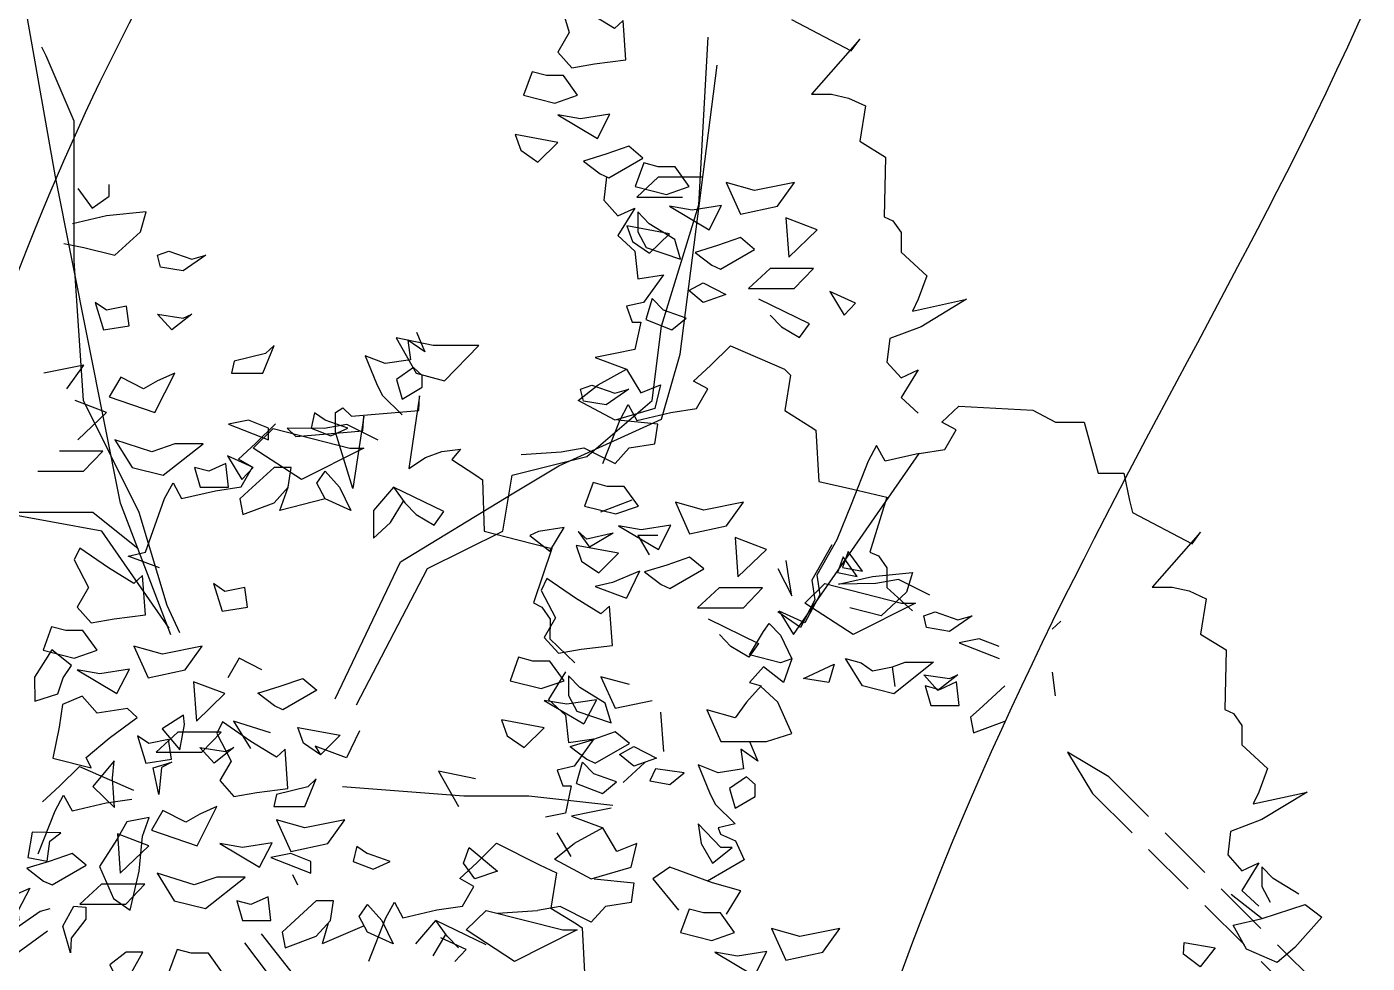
# Model space of a CAD drawing. Header units: metres. Extents: x 10 to 239, y 2 to 253.
# Drawn here: x 28.62 to 34.36, y 40.33 to 44.35 of the extents above; entities that cross this region are included whole.
import ezdxf

# ---------------------------------------------------------------- set-up
doc = ezdxf.new("R2010")
doc.units = ezdxf.units.M
doc.header["$MEASUREMENT"] = 0
doc.linetypes.add('ACAD_ISO02W100', pattern=[15, 12, -3])
for name, color, linetype in [('1', 7, 'Continuous'), ('1gris', 254, 'Continuous'), ('cot200', 9, 'Continuous')]:
    doc.layers.add(name, color=color, linetype=linetype)
doc.layers.add('bloques ARBOLES', color=7, linetype='Continuous', true_color=0xb8d897)

# ---------------------------------------------------------------- blocks, each defined once
blk = doc.blocks.new('ARBOL22')
for points in [[(-0.0949, 0.3639), (-0.2008, 0.6417), (-0.3384, 1.3293), (-0.3973, 1.6633), (-0.3973, 1.9973)], [(0.8453, 1.8594), (0.8394, 1.9008), (0.794, 1.8588), (0.764, 1.7842), (0.722, 1.7097), (0.7444, 1.6342), (0.7205, 1.5928), (0.7505, 1.5596), (0.7984, 1.568), (0.8643, 1.5762), (0.8582, 1.6591), (0.8402, 1.6424), (0.7864, 1.6755)], [(1.2136, 1.6613), (1.3393, 1.5951), (1.3574, 1.62), (1.2555, 1.504), (1.2975, 1.504), (1.3334, 1.4958), (1.3693, 1.4791), (1.3574, 1.4047), (1.4113, 1.3714), (1.4085, 1.2454), (1.4267, 1.2372), (1.4446, 1.2123), (1.4446, 1.171), (1.4985, 1.1212), (1.4805, 1.0715), (1.4685, 1.0466), (1.5823, 1.0715), (1.4864, 1.0135), (1.4206, 0.9886), (1.4146, 0.9391), (1.4446, 0.906), (1.4805, 0.9224), (1.4446, 0.8645), (1.4805, 0.8314)], [(0.2961, 0.2167), (0.4461, 0.5042), (0.6051, 0.5828), (0.6248, 0.7006), (0.782, 0.7399), (0.9196, 0.8578), (0.9393, 1.015), (1.0179, 1.2704), (1.0375, 1.624)], [(-0.0758, 0.3679), (-0.1025, 0.4256), (-0.1615, 0.6221), (-0.2794, 0.8578), (-0.299, 1.1525), (-0.299, 1.4472), (-0.358, 1.5847), (-0.3671, 1.6028)], [(0.2513, 0.2291), (0.3889, 0.5182), (0.6248, 0.6613), (0.7231, 0.7203), (0.9393, 0.8185), (0.9786, 0.956), (1.0565, 1.565)], [(0.8234, 1.3299), (0.8175, 1.2803), (0.8475, 1.2472), (0.8834, 1.2637), (0.8475, 1.2057), (0.8834, 1.1726), (0.8893, 1.1146), (0.9432, 1.1229), (0.9013, 1.0649), (0.8654, 1.0567), (0.8773, 1.0235), (0.8954, 1.0235), (0.8834, 0.9656), (0.8414, 0.9573), (0.7996, 0.9489), (0.8654, 0.9241), (0.8954, 0.8745), (0.9372, 0.891), (0.9252, 0.8414), (0.8414, 0.8165), (0.7636, 0.8578), (0.8055, 0.891), (0.8654, 0.9241)], [(1.0241, 1.3291), (0.9326, 1.3291), (0.887, 1.287), (0.9835, 1.287)], [(-0.2907, 1.3052), (-0.2607, 1.2637)], [(-0.2248, 1.2886), (-0.2248, 1.3134)], [(-0.2607, 1.2637), (-0.2248, 1.2886)], [(-0.2307, 1.2472), (-0.3025, 1.2306)], [(-0.1469, 1.2555), (-0.2307, 1.2472)], [(-0.1589, 1.214), (-0.1469, 1.2555)], [(-0.3206, 1.1892), (-0.2786, 1.1808)], [(-0.2127, 1.1644), (-0.1589, 1.214)], [(-0.1641, 0.5456), (-0.2597, 0.6221), (-0.4563, 0.6221), (-0.5546, 0.7989), (-0.6332, 1.0346), (-0.6725, 1.1721)], [(-0.2786, 1.1808), (-0.2127, 1.1644)], [(-0.1228, 1.1644), (-0.0989, 1.1726)], [(-0.1169, 1.1395), (-0.1228, 1.1644)], [(-0.0989, 1.1726), (-0.051, 1.156)], [(-0.021, 1.1644), (-0.069, 1.1313)], [(-0.051, 1.156), (-0.021, 1.1644)], [(-0.069, 1.1313), (-0.1169, 1.1395)], [(1.3483, 1.0632), (1.2944, 1.0879), (1.3244, 1.0383)], [(-0.0985, 0.3784), (-0.2401, 0.5828), (-0.4563, 0.6221), (-0.6332, 0.8382), (-0.7511, 1.0543)], [(-0.2307, 1.0484), (-0.2547, 1.0649)], [(-0.2547, 1.0649), (-0.2366, 1.0069)], [(-0.1887, 1.0567), (-0.2307, 1.0484)], [(-0.1828, 1.0153), (-0.1887, 1.0567)], [(1.1686, 1.0383), (1.1926, 1.0134), (1.2304, 0.991), (1.2511, 1.0198), (1.1447, 1.0714)], [(1.3244, 1.0383), (1.3483, 1.0632)], [(-0.1228, 1.04), (-0.069, 1.0318)], [(-0.093, 1.0069), (-0.1228, 1.04)], [(-0.051, 1.04), (-0.093, 1.0069)], [(-0.069, 1.0318), (-0.051, 1.04)], [(-0.2366, 1.0069), (-0.1828, 1.0153)], [(0.4226, 1.002), (0.4405, 0.9606), (0.4046, 0.9855), (0.4105, 0.944), (0.3567, 0.9358), (0.3148, 0.9522), (0.3387, 0.8942), (0.3507, 0.8695), (0.3926, 0.828)], [(0.8154, 0.7251), (0.8513, 0.8162), (0.8692, 0.8493), (0.8872, 0.8162), (0.959, 0.8328), (1.013, 0.841), (1.0369, 0.8824), (1.0069, 0.899), (1.0428, 0.9321), (1.0848, 0.9736), (1.1987, 0.9239), (1.2109, 0.9113), (1.199, 0.8369), (1.2529, 0.8036), (1.2649, 0.7953), (1.2708, 0.6876), (1.3426, 0.6712), (1.4146, 0.6545), (1.3785, 0.5386), (1.3967, 0.5303), (1.4146, 0.5055), (1.4146, 0.4641), (1.4685, 0.4144)], [(-0.2786, 0.9325), (-0.3625, 0.9158)], [(-0.3145, 0.8827), (-0.2786, 0.9325)], [(-0.2007, 0.9076), (-0.2248, 0.8661)], [(-0.1528, 0.8827), (-0.2007, 0.9076)], [(-0.1289, 0.833), (-0.0869, 0.9158)], [(-0.0869, 0.9158), (-0.1228, 0.8994)], [(-0.1228, 0.8994), (-0.1528, 0.8827)], [(-0.2307, 0.833), (-0.2966, 0.8578)], [(-0.2248, 0.8661), (-0.1289, 0.833)], [(0.342, 0.7744), (0.2761, 0.8075), (0.2282, 0.7991), (0.1499, 0.7996), (0.1685, 0.7819), (0.31, 0.7942), (0.3118, 0.8249), (0.2887, 0.6723), (0.2518, 0.7912), (0.2518, 0.8325), (0.2676, 0.8423), (0.2862, 0.8247), (0.4277, 0.837), (0.4295, 0.8677), (0.4065, 0.715), (0.4418, 0.7378), (0.4764, 0.7502), (0.5156, 0.7557), (0.4971, 0.7337), (0.5501, 0.6992), (0.5619, 0.6906), (0.5653, 0.5828), (0.6367, 0.5646), (0.7083, 0.5463), (0.6695, 0.4312), (0.6874, 0.4226), (0.7047, 0.3973), (0.7037, 0.3559), (0.7564, 0.3049)], [(-0.2907, 0.775), (-0.2307, 0.833)], [(1.4826, 0.7465), (1.5366, 0.7547), (1.5605, 0.7961), (1.5305, 0.8127), (1.5664, 0.8458), (1.7222, 0.8376), (1.7701, 0.8127), (1.8301, 0.8127), (1.8599, 0.705), (1.9139, 0.705), (1.9258, 0.647), (1.9319, 0.6221), (2.0576, 0.5559), (2.0757, 0.5808), (1.9737, 0.4648), (2.0157, 0.4648), (2.0516, 0.4566), (2.0875, 0.44), (2.0757, 0.3655), (2.1295, 0.3323), (2.1268, 0.2063), (2.1449, 0.198), (2.1629, 0.1732), (2.1629, 0.1318), (2.2167, 0.0821), (2.1988, 0.0323), (2.1868, 0.0075), (2.3006, 0.0323), (2.2047, -0.0256), (2.1388, -0.0505), (2.1329, -0.1001), (2.1629, -0.1332), (2.1988, -0.1167), (2.1629, -0.1747), (2.1988, -0.2078)], [(-0.1188, 0.5053), (-0.1846, 0.5302), (-0.1487, 0.5386), (-0.1082, 0.6513), (-0.0903, 0.6844), (-0.0723, 0.6513), (-0.0005, 0.6679), (0.0535, 0.6761), (0.0774, 0.7175), (0.0474, 0.7341), (0.0833, 0.7672), (0.1253, 0.8087)], [(0.6437, 0.744), (0.7276, 0.7501), (0.7755, 0.7585), (0.8414, 0.7254), (0.8714, 0.7585), (0.9252, 0.7668), (0.9313, 0.8081), (0.8475, 0.8165)], [(-0.1348, 0.7501), (-0.2127, 0.775)], [(-0.2127, 0.775), (-0.1768, 0.717)], [(-0.0869, 0.7668), (-0.1348, 0.7501)], [(-0.111, 0.7006), (-0.0271, 0.7668)], [(-0.0271, 0.7668), (-0.0869, 0.7668)], [(-0.2386, 0.7516), (-0.33, 0.7516)], [(-0.2791, 0.7094), (-0.2386, 0.7516)], [(-0.3756, 0.7094), (-0.2791, 0.7094)], [(-0.1768, 0.717), (-0.111, 0.7006)], [(-0.0451, 0.717), (-0.0331, 0.6757)], [(-0.0151, 0.7088), (-0.0451, 0.717)], [(0.0208, 0.7254), (-0.0151, 0.7088)], [(0.0269, 0.6757), (0.0208, 0.7254)], [(0.2305, 0.6508), (0.2125, 0.6839), (0.2305, 0.7088), (0.2605, 0.6757), (0.2843, 0.6259), (0.2305, 0.6508), (0.1346, 0.6259), (0.1526, 0.6757), (0.1587, 0.717), (0.1226, 0.717), (0.0687, 0.6674), (0.0508, 0.6508), (0.0567, 0.6177), (0.1226, 0.6426), (0.1526, 0.6757)], [(-0.0331, 0.6757), (0.0269, 0.6757)], [(0.3743, 0.6757), (0.3982, 0.6426), (0.4222, 0.6177), (0.4599, 0.5953), (0.4807, 0.6241), (0.3743, 0.6757), (0.3323, 0.6259), (0.3323, 0.568), (0.3682, 0.6011), (0.3952, 0.6457)], [(0.8117, 0.6235), (0.8775, 0.6483)], [(0.6799, 0.5819), (0.6619, 0.5737)], [(0.6619, 0.5737), (0.7039, 0.5406)], [(0.7339, 0.5903), (0.6799, 0.5819)], [(0.7039, 0.5406), (0.7339, 0.5903)], [(0.7817, 0.5655), (0.7637, 0.5819)], [(0.7637, 0.5819), (0.7878, 0.5488)], [(0.8374, 0.5782), (0.7817, 0.5655)], [(0.8374, 0.5782), (0.7878, 0.5488)], [(0.9316, 0.5737), (0.8896, 0.5737)], [(0.8896, 0.5737), (0.9135, 0.5324)], [(1.2983, 0.5535), (1.2563, 0.479), (1.2624, 0.4375), (1.2324, 0.3795), (1.1844, 0.4128)], [(1.2083, 0.479), (1.2024, 0.5204)], [(0.6978, 0.4826), (0.686, 0.4578)], [(0.7578, 0.4411), (0.6978, 0.4826)], [(0.893, 0.4981), (0.8357, 0.4744)], [(0.893, 0.4981), (0.8657, 0.4411)], [(1.1844, 0.5039), (1.2144, 0.4459)], [(1.5048, 0.4474), (1.4389, 0.4805), (1.391, 0.4721), (1.3125, 0.4705), (1.3843, 0.4871), (1.4681, 0.4954), (1.4561, 0.4539), (1.4023, 0.4043), (1.3364, 0.4207)], [(0.686, 0.4578), (0.7158, 0.3998)], [(0.8357, 0.4744), (0.7998, 0.466)], [(0.7998, 0.466), (0.8657, 0.4411)], [(1.2144, 0.4459), (1.2083, 0.479)], [(0.8117, 0.408), (0.7578, 0.4411)], [(0.8296, 0.4247), (0.8117, 0.408)], [(0.8357, 0.3418), (0.8296, 0.4247)], [(0.7158, 0.3998), (0.6919, 0.3584)], [(1.0377, 0.3976), (1.1441, 0.3461), (1.1234, 0.3172), (1.0856, 0.3396), (1.0616, 0.3645)], [(1.1665, 0.3879), (1.1904, 0.3631), (1.2144, 0.3133), (1.1904, 0.3051), (1.1245, 0.3216), (1.1545, 0.3713)], [(1.1545, 0.3713), (1.1665, 0.3879)], [(1.781, 0.3928), (1.763, 0.3763)], [(0.6919, 0.3584), (0.7219, 0.3252)], [(0.7698, 0.3336), (0.8357, 0.3418)], [(1.6508, 0.3392), (1.6088, 0.3559), (1.567, 0.3475), (1.6508, 0.3144)], [(0.0968, 0.29), (0.0489, 0.3149), (0.0249, 0.2734)], [(0.6381, 0.3169), (0.6201, 0.2672)], [(0.668, 0.3087), (0.6381, 0.3169)], [(0.7219, 0.3252), (0.7698, 0.3336)], [(1.2144, 0.3133), (1.1965, 0.2636), (1.1545, 0.2969), (1.1245, 0.2636), (1.1497, 0.2567), (1.1186, 0.2222), (1.0945, 0.1891), (1.0347, 0.2056), (1.0647, 0.1394), (1.1604, 0.1394), (1.2144, 0.156), (1.1844, 0.2222), (1.1485, 0.2553)], [(1.4322, 0.2552), (1.4263, 0.2966), (1.4532, 0.3061), (1.513, 0.3061), (1.4291, 0.2399), (1.3633, 0.2564), (1.3274, 0.3144), (1.3603, 0.3048), (1.3843, 0.2883), (1.4263, 0.2966)], [(0.7039, 0.3087), (0.668, 0.3087)], [(0.7371, 0.286), (0.7012, 0.228)], [(0.7339, 0.2672), (0.7039, 0.3087)], [(1.763, 0.2852), (1.769, 0.2355)], [(0.6201, 0.2672), (0.686, 0.2507)], [(0.686, 0.2507), (0.7339, 0.2672)], [(0.743, 0.2777), (0.743, 0.2362)], [(0.7671, 0.2529), (0.743, 0.2777)], [(0.8117, 0.2756), (0.8416, 0.2092)], [(0.8716, 0.259), (0.8117, 0.2756)], [(1.6627, 0.2564), (1.6088, 0.2068), (1.5909, 0.1902), (1.5968, 0.1571), (1.6627, 0.1819)], [(0.7012, 0.228), (0.7371, 0.1949)], [(0.8021, 0.2272), (0.7398, 0.2176)], [(0.743, 0.2362), (0.761, 0.2031)], [(0.8209, 0.2198), (0.7671, 0.2529)], [(0.8021, 0.2272), (0.7758, 0.1761)], [(0.7398, 0.2176), (0.6919, 0.2258)], [(0.6919, 0.2258), (0.7758, 0.1761)], [(0.761, 0.2031), (0.833, 0.1782)], [(0.833, 0.1782), (0.8209, 0.2198)], [(0.8416, 0.2092), (0.9195, 0.2258)], [(0.9375, 0.201), (0.9434, 0.1181)], [(0.1148, 0.1574), (0.0369, 0.1823), (0.0728, 0.1243)], [(0.6919, 0.1679), (0.6022, 0.1845)], [(0.6022, 0.1845), (0.614, 0.1512)], [(0.7371, 0.1949), (0.743, 0.1369)], [(0.3029, 0.1617), (0.2755, 0.1047), (0.2096, 0.1296), (0.2203, 0.111), (0.1844, 0.1357), (0.1725, 0.169), (0.2623, 0.1523), (0.2203, 0.111)], [(0.614, 0.1512), (0.6499, 0.1265)], [(0.6499, 0.1265), (0.6919, 0.1679)], [(0.743, 0.1369), (0.7969, 0.1451)], [(0.7466, 0.1285), (0.7937, 0.143)], [(0.7969, 0.1451), (0.7551, 0.0872)], [(0.8416, 0.1596), (0.7937, 0.143)], [(0.8716, 0.1348), (0.8416, 0.1596)], [(0.7466, 0.1285), (0.7817, 0.1017)], [(0.7998, 0.0933), (0.8716, 0.1348)], [(0.8509, 0.112), (0.8809, 0.1287)], [(0.8809, 0.1287), (0.9288, 0.1038)], [(1.1245, 0.1394), (1.1424, 0.098), (1.1065, 0.1229), (1.1125, 0.0814), (1.0586, 0.0732), (1.0168, 0.0896), (1.0407, 0.0317), (1.0527, 0.007), (1.0945, -0.0345), (1.0586, -0.0428), (1.0635, -0.0563), (1.095, -0.0701), (1.1136, -0.1106), (1.0364, -0.1553)], [(-0.3653, 0.0117), (-0.3294, 0.0448), (-0.2874, 0.0863), (-0.1736, 0.0366)], [(0.7551, 0.0872), (0.7192, 0.0789)], [(0.7602, 0.0509), (0.773, 0.0956)], [(0.7969, 0.0707), (0.773, 0.0956)], [(0.7817, 0.1017), (0.7998, 0.0933)], [(0.8809, 0.0872), (0.8509, 0.112)], [(0.9041, 0.0947), (0.8584, 0.0526)], [(0.9288, 0.1038), (0.8809, 0.0872)], [(0.4693, 0.0769), (0.5113, 0.0023)], [(0.5472, 0.0602), (0.4693, 0.0769)], [(0.7192, 0.0789), (0.731, 0.0458)], [(0.8448, 0.0541), (0.7969, 0.0707)], [(0.8368, 0.0045), (0.6599, 0.0241), (0.5223, 0.0241), (0.2667, 0.0438)], [(0.731, 0.0458), (0.7491, 0.0458)], [(0.7491, 0.0458), (0.7371, -0.0122)], [(0.7602, 0.0509), (0.815, 0.0292)], [(0.815, 0.0292), (0.8448, 0.0541)], [(-0.3749, -0.098), (-0.339, -0.007), (-0.3211, 0.0261)], [(-0.3211, 0.0261), (-0.3031, -0.007)], [(-0.3031, -0.007), (-0.2313, 0.0097)], [(-0.2313, 0.0097), (-0.1773, 0.0179)], [(0.7371, -0.0122), (0.6951, -0.0204)], [(0.7914, -0.0097), (0.7496, -0.0181)], [(0.7496, -0.0181), (0.8155, -0.043)], [(0.8334, -0.0015), (0.7914, -0.0097)], [(0.7491, -0.1032), (0.7192, -0.0537)], [(0.8155, -0.043), (0.7555, -0.0761)], [(0.8454, -0.0925), (0.8155, -0.043)], [(0.2974, -0.0817), (0.2896, -0.1137)], [(0.2974, -0.0817), (0.3196, -0.097)], [(0.3224, -0.3238), (0.3583, -0.2327), (0.3762, -0.1996), (0.3942, -0.2327), (0.466, -0.2161), (0.52, -0.2078), (0.5439, -0.1665), (0.5139, -0.1499), (0.5498, -0.1167), (0.5918, -0.0752), (0.682, -0.1209), (0.7179, -0.1376), (0.706, -0.212), (0.7599, -0.2453), (0.7719, -0.2535), (0.7778, -0.3612), (0.8496, -0.3777), (0.9216, -0.3943), (0.8855, -0.5103), (0.9037, -0.5185), (0.9216, -0.5434), (0.9216, -0.5847), (0.9755, -0.6345)], [(0.5219, -0.1174), (0.534, -0.0843)], [(0.534, -0.0843), (0.5938, -0.1341)], [(0.7137, -0.1092), (0.7555, -0.0761)], [(0.8873, -0.0761), (0.8454, -0.0925)], [(0.8752, -0.1257), (0.8873, -0.0761)], [(0.3675, -0.1137), (0.3196, -0.097)], [(0.7137, -0.1092), (0.7914, -0.1505)], [(0.2896, -0.1137), (0.3316, -0.1302)], [(0.3316, -0.1302), (0.3675, -0.1137)], [(0.5458, -0.1505), (0.5219, -0.1174)], [(0.5938, -0.1341), (0.5458, -0.1505)], [(0.7914, -0.1505), (0.8752, -0.1257)], [(1.0766, -0.2249), (1.1065, -0.1754), (1.0466, -0.1587), (0.9568, -0.1256), (0.9209, -0.1505), (0.9748, -0.2167)], [(2.2826, -0.1829), (2.2288, -0.1498), (2.2047, -0.125), (2.2047, -0.1665), (2.2227, -0.1996)], [(0.1727, -0.1638), (0.1623, -0.1417)], [(0.7975, -0.1505), (0.8813, -0.1589)], [(0.8813, -0.1589), (0.8752, -0.2003)], [(2.1404, -0.1829), (2.2052, -0.2339)], [(-0.3497, -0.2135), (-0.3706, -0.2193), (-0.5363, -0.3345), (-0.5603, -0.4025), (-0.8832, -0.5386), (-1.0617, -0.6423), (-1.205, -0.6077), (-1.4148, -0.6158)], [(0.3017, -0.2296), (0.3196, -0.2048)], [(0.3196, -0.2048), (0.3496, -0.2379)], [(0.5279, -0.2582), (0.5699, -0.2169)], [(0.5699, -0.2169), (0.7316, -0.2582)], [(0.5938, -0.223), (0.6776, -0.2169)], [(0.7255, -0.2085), (0.6776, -0.2169)], [(0.7914, -0.2416), (0.7255, -0.2085)], [(0.8214, -0.2085), (0.7914, -0.2416)], [(0.8752, -0.2003), (0.8214, -0.2085)], [(0.2364, -0.2438), (0.2238, -0.2876)], [(0.3125, -0.2497), (0.2238, -0.2876)], [(0.3196, -0.2627), (0.3017, -0.2296)], [(0.3496, -0.2379), (0.3735, -0.2876)], [(0.4214, -0.2876), (0.4634, -0.2379)], [(0.5698, -0.2894), (0.4634, -0.2379)], [(0.4873, -0.271), (0.4634, -0.2379)], [(-0.3553, -0.2607), (-0.5919, -0.433), (-1.0999, -0.6914), (-1.4181, -0.5798)], [(0.0955, -0.2667), (0.3885, -0.6389), (0.7185, -0.7382), (1.0902, -0.6989), (1.7287, -0.836)], [(0.3735, -0.2876), (0.3196, -0.2627)], [(0.4843, -0.2679), (0.4573, -0.3125)], [(0.5279, -0.2996), (0.474, -0.2749)], [(0.5113, -0.2959), (0.4873, -0.271)], [(0.6297, -0.3245), (0.5279, -0.2582)], [(0.7614, -0.2582), (0.6297, -0.3245)], [(0.7316, -0.2582), (0.7614, -0.2582)], [(0.0601, -0.2856), (0.1301, -0.3773), (0.2543, -0.5256), (0.3747, -0.669), (0.5514, -0.7291), (0.9606, -0.7594), (1.1512, -1.2067), (1.2148, -1.3558), (1.3427, -1.5344)], [(0.504, -0.3245), (0.5279, -0.2996)]]:
    blk.add_lwpolyline(points)
for points in [[(0.6666, 1.5513), (0.6487, 1.5016), (0.7146, 1.4851), (0.7625, 1.5016), (0.7325, 1.5431), (0.6966, 1.5431)], [(0.7205, 1.4603), (0.8043, 1.4105), (0.8307, 1.4616), (0.7684, 1.452)], [(0.6785, 1.3609), (0.7205, 1.4023), (0.6307, 1.4189), (0.6426, 1.3856)], [(0.8103, 1.3361), (0.8284, 1.3277), (0.9002, 1.3692), (0.8702, 1.394), (0.8223, 1.3774), (0.7752, 1.3629)], [(0.9679, 1.3506), (0.932, 1.3506), (0.902, 1.3588), (0.8841, 1.3091), (0.95, 1.2926), (0.9979, 1.3091)], [(1.2194, 1.3175), (1.1356, 1.3009), (1.0757, 1.3175), (1.1056, 1.2511), (1.1835, 1.2677)], [(0.9793, 1.156), (0.9672, 1.1975), (0.9134, 1.2306), (0.8893, 1.2555), (0.8893, 1.214), (0.9073, 1.1808)], [(1.0661, 1.2691), (1.0038, 1.2595), (0.9559, 1.2677), (1.0397, 1.218)], [(0.9139, 1.1684), (0.9559, 1.2098), (0.8661, 1.2264), (0.878, 1.1931)], [(1.2674, 1.218), (1.2015, 1.2429), (1.2074, 1.16)], [(1.0638, 1.1352), (1.1356, 1.1767), (1.1056, 1.2015), (1.0577, 1.1849), (1.0106, 1.1704), (1.0457, 1.1436)], [(1.1681, 1.1366), (1.1224, 1.0945), (1.2189, 1.0945), (1.2595, 1.1366)], [(1.0272, 1.1064), (1.0751, 1.0815), (1.0272, 1.0649), (0.9972, 1.0898)], [(0.9432, 1.0484), (0.9193, 1.0733), (0.9064, 1.0287), (0.9613, 1.0069), (0.9911, 1.0318)], [(0.4222, 0.9158), (0.482, 0.8994), (0.554, 0.9738), (0.4581, 0.9738), (0.3802, 0.9904)], [(0.1046, 0.9573), (0.0388, 0.9407), (0.0328, 0.9158), (0.0987, 0.9158), (0.1226, 0.9738)], [(0.4166, 0.9275), (0.3807, 0.9026), (0.3926, 0.8611), (0.4346, 0.886), (0.4346, 0.9109)], [(0.7927, 0.8901), (0.8407, 0.8734), (0.8706, 0.8818), (0.8227, 0.8487), (0.7748, 0.857), (0.7689, 0.8818)], [(0.2005, 0.7999), (0.2425, 0.7834), (0.2784, 0.7999), (0.2305, 0.8165), (0.2082, 0.8318)], [(0.0687, 0.8165), (0.0269, 0.8081), (0.1107, 0.775), (0.1107, 0.7999)], [(0.2822, 0.7578), (0.312, 0.7578), (0.1802, 0.6916), (0.0785, 0.7578), (0.1205, 0.7991)], [(1.4826, 0.7465), (1.4107, 0.7299), (1.3928, 0.763), (1.3748, 0.7299), (1.3389, 0.6388), (1.309, 0.5642), (1.267, 0.4897), (1.2731, 0.4482), (1.2413, 0.3894), (1.1874, 0.4141), (1.2174, 0.3645)], [(0.0785, 0.7165), (0.0246, 0.7412), (0.0546, 0.6916)], [(0.7771, 0.6353), (0.843, 0.6188), (0.8909, 0.6353), (0.8609, 0.6768), (0.825, 0.6768), (0.795, 0.685)], [(0.9986, 0.5773), (1.0765, 0.594), (1.1124, 0.6437), (1.0286, 0.6271), (0.9686, 0.6437)], [(0.9327, 0.5442), (0.9591, 0.5953), (0.8968, 0.5857), (0.8489, 0.594)], [(1.1004, 0.4862), (1.1604, 0.5442), (1.0945, 0.5691)], [(-0.2686, 0.464), (-0.2925, 0.4226), (-0.2626, 0.3893), (-0.2146, 0.3977), (-0.1487, 0.406), (-0.1548, 0.4888), (-0.1728, 0.4722), (-0.2266, 0.5053), (-0.2866, 0.5468), (-0.2985, 0.5219)], [(0.8069, 0.4946), (0.8489, 0.536), (0.7591, 0.5526), (0.771, 0.5193)], [(1.3328, 0.5395), (1.321, 0.5062), (1.3628, 0.498)], [(0.9387, 0.4698), (0.9568, 0.4614), (1.0286, 0.5029), (0.9986, 0.5277), (0.9507, 0.5111), (0.9036, 0.4966)], [(1.3221, 0.5288), (1.3103, 0.4955), (1.3521, 0.4873)], [(0.0609, 0.464), (0.0189, 0.4557), (-0.0051, 0.4722), (0.013, 0.4142), (0.0669, 0.4226)], [(1.1119, 0.4207), (1.1525, 0.4628), (1.061, 0.4628), (1.0154, 0.4207)], [(1.3431, 0.3645), (1.2413, 0.4307), (1.2833, 0.4721), (1.445, 0.4307), (1.4748, 0.4307)], [(1.4981, 0.3794), (1.4922, 0.4043), (1.5161, 0.4125), (1.564, 0.3959), (1.594, 0.4043), (1.5461, 0.3712)], [(-0.3464, 0.3811), (-0.3643, 0.3314), (-0.2985, 0.3149), (-0.2505, 0.3314), (-0.2805, 0.3729), (-0.3164, 0.3729)], [(-0.0649, 0.29), (-0.029, 0.3398), (-0.1128, 0.3231), (-0.1728, 0.3398), (-0.1428, 0.2734)], [(-0.382, 0.2243), (-0.3331, 0.2395), (-0.3217, 0.2735), (-0.3043, 0.2993), (-0.3457, 0.3321), (-0.3823, 0.2749)], [(-0.1823, 0.2913), (-0.2446, 0.2818), (-0.2925, 0.29), (-0.2087, 0.2403)], [(1.3034, 0.302), (1.2922, 0.2636), (1.2383, 0.272)], [(-0.041, 0.1823), (0.0189, 0.2403), (-0.0469, 0.2651)], [(0.2131, 0.2475), (0.1413, 0.206), (0.1232, 0.2144), (0.0881, 0.2412), (0.1352, 0.2557), (0.1831, 0.2723)], [(1.522, 0.2468), (1.4922, 0.2799), (1.5461, 0.2717), (1.564, 0.2799)], [(1.495, 0.2564), (1.5071, 0.215), (1.567, 0.215), (1.5609, 0.2648), (1.525, 0.2482)], [(-0.1663, 0.1898), (-0.1861, 0.209), (-0.2505, 0.1992), (-0.2821, 0.235), (-0.3232, 0.2172), (-0.3305, 0.1691), (-0.3437, 0.104), (-0.2632, 0.0834), (-0.2733, 0.1057), (-0.2247, 0.1462)], [(-0.0757, 0.1213), (-0.0664, 0.1752), (-0.0685, 0.1949), (-0.1133, 0.1656)], [(0.0022, 0.156), (0.032, 0.098), (0.0081, 0.0567), (0.0381, 0.0234), (0.086, 0.0318), (0.1519, 0.0401), (0.1458, 0.1229), (0.1279, 0.1063), (0.074, 0.1394), (0.0141, 0.1809)], [(-0.1656, 0.1513), (-0.1475, 0.0934), (-0.0936, 0.1018), (-0.0996, 0.1431), (-0.1416, 0.1349)], [(-0.0295, 0.1167), (0.011, 0.1589), (-0.0804, 0.1589), (-0.126, 0.1167)], [(0.0202, 0.1182), (0.0381, 0.1265), (-0.0039, 0.0934), (-0.0337, 0.1265)], [(-0.2138, -0.0001), (-0.218, 0.0618), (-0.2145, 0.0985), (-0.2591, 0.044)], [(-0.1144, 0.084), (-0.1202, 0.0272), (-0.1322, 0.0835), (-0.0931, 0.0957)], [(0.122, 0.0023), (0.1878, 0.0023), (0.2117, 0.0602), (0.1938, 0.0438), (0.1279, 0.0271)], [(0.9568, 0.0483), (0.9868, 0.0732), (0.9268, 0.0814), (0.9148, 0.0565)], [(1.1365, 0.0483), (1.1186, 0.0649), (1.0827, 0.0401), (1.0945, -0.0014), (1.1365, 0.0234)], [(-0.0398, -0.0806), (0.0022, 0.0023), (-0.0337, -0.0142), (-0.0637, -0.0308), (-0.1116, -0.006), (-0.1356, -0.0475)], [(-0.1878, -0.0304), (-0.2091, -0.0675), (-0.2457, -0.1247), (-0.2159, -0.1916), (-0.1804, -0.2162), (-0.1615, -0.1341), (-0.1544, -0.0607), (-0.141, -0.0209)], [(0.1579, -0.0925), (0.2358, -0.0759), (0.2717, -0.0262), (0.1878, -0.0428), (0.1279, -0.0262)], [(-0.3499, -0.0708), (-0.3267, -0.0532), (-0.3874, -0.0519), (-0.3966, -0.1057), (-0.3555, -0.1132)], [(-0.2015, -0.1386), (-0.1416, -0.0806), (-0.2075, -0.0557)], [(1.0647, -0.0843), (1.0168, -0.0345), (1.0227, -0.0759), (1.0466, -0.1174), (1.0886, -0.0843)], [(0.092, -0.1256), (0.1183, -0.0746), (0.0561, -0.0841), (0.0081, -0.0759)], [(-0.3633, -0.155), (-0.3452, -0.1634), (-0.2733, -0.1219), (-0.3033, -0.097), (-0.3512, -0.1137), (-0.3984, -0.1282)], [(0.1999, -0.1386), (0.1999, -0.1137), (0.1579, -0.097), (0.116, -0.1054)], [(-0.1236, -0.1386), (-0.0877, -0.1965), (-0.0218, -0.213), (0.062, -0.1468), (0.0022, -0.1468), (-0.0457, -0.1634)], [(-0.19, -0.2041), (-0.1495, -0.1619), (-0.2409, -0.1619), (-0.2865, -0.2041)], [(-0.4172, -0.2188), (-0.4151, -0.2384), (-0.4331, -0.1881), (-0.3923, -0.1704)], [(0.074, -0.2048), (0.0441, -0.1965), (0.0561, -0.2379), (0.116, -0.2379), (0.1099, -0.1881)], [(0.1458, -0.2959), (0.2117, -0.271), (0.2417, -0.2379), (0.2478, -0.1965), (0.2117, -0.1965), (0.1579, -0.2461), (0.1399, -0.2627)], [(-0.2744, -0.21), (-0.2742, -0.2352), (-0.3052, -0.2754), (-0.3068, -0.3065), (-0.3229, -0.2505), (-0.2998, -0.2077)], [(0.9976, -0.2141), (0.9796, -0.2638), (1.0455, -0.2803), (1.0934, -0.2638), (1.0635, -0.2223), (1.0276, -0.2223)], [(2.1446, -0.2479), (2.2052, -0.2339), (2.2963, -0.2048), (2.3311, -0.2313), (2.2744, -0.295), (2.237, -0.3265), (2.1723, -0.2987)], [(1.315, -0.2554), (1.2311, -0.2721), (1.1712, -0.2554), (1.2012, -0.3218), (1.2791, -0.3052)], [(-0.2239, -0.3315), (-0.1981, -0.3845), (-0.1538, -0.3047), (-0.1891, -0.3053)], [(-0.0818, -0.2991), (-0.0997, -0.3488), (-0.0338, -0.3653), (0.0141, -0.3488), (-0.0159, -0.3073), (-0.0518, -0.3073)], [(1.1353, -0.3549), (1.1616, -0.3039), (1.0994, -0.3134), (1.0514, -0.3052)], [(2.041, -0.2846), (2.1065, -0.2958), (2.0747, -0.3359), (2.0399, -0.3095)]]:
    blk.add_lwpolyline(points, close=True)
blk = doc.blocks.new('asddsd')
at = {"layer": 'bloques ARBOLES', "xscale": 2.033276188942182, "yscale": 2.033276188942182, "zscale": 2.033276188942182}
blk.add_blockref('ARBOL22', (10.8003, 31.6973), dxfattribs=at)

msp = doc.modelspace()

# ---------------------------------------------------------------- linework, layer by layer
at = {"layer": '1gris', "linetype": 'ACAD_ISO02W100', "ltscale": 0.02}
msp.add_lwpolyline([(35.74262, 38.24234), (36.0955, 38.59656), (35.74127, 38.94944), (35.59398, 38.8016), (33.25608, 41.13059), (33.0791, 41.23632), (33.18551, 41.05975), (35.52341, 38.73075), (35.38839, 38.59522)], close=True, dxfattribs=at)
at = {"layer": 'cot200'}
for points, knots in [([(32.24418, 62.39456), (32.38045, 56.79785), (32.30142, 52.92242), (31.99676, 50.85097), (31.94235, 50.48102), (31.44613, 47.96476), (30.32362, 46.98206), (26.33632, 39.35365), (27.64037, 19.70346), (27.86413, 16.33161), (28.18175, 12.48726), (28.59309, 8.17099)], [0.0645062, 0.0645062, 0.0645062, 0.0645062, 0.8582408, 0.8582408, 0.8582408, 1, 2, 2.894986, 2.894986, 2.894986, 3.04856, 3.04856, 3.04856, 3.04856]), ([(35.25237, 62.39456), (36.09416, 58.26465), (36.36141, 54.40617), (35.98667, 50.85097), (35.72567, 48.37476), (34.19689, 42.15471), (29.51355, 37.70095), (32.79467, 19.70346), (33.40088, 16.37832), (34.21909, 12.53393), (35.24903, 8.17099)], [2.7022658, 2.7022658, 2.7022658, 2.7022658, 3.4672107, 3.4672107, 3.4672107, 4, 4.8900774, 4.8900774, 4.8900774, 5.0545247, 5.0545247, 5.0545247, 5.0545247])]:
    msp.add_open_spline(points, degree=3, knots=knots, dxfattribs=at)

# ---------------------------------------------------------------- block references
at = {"layer": '1', "lineweight": 0}
msp.add_blockref('asddsd', (18.62841, 9.30206), dxfattribs=at)

doc.saveas('drawing.dxf')
